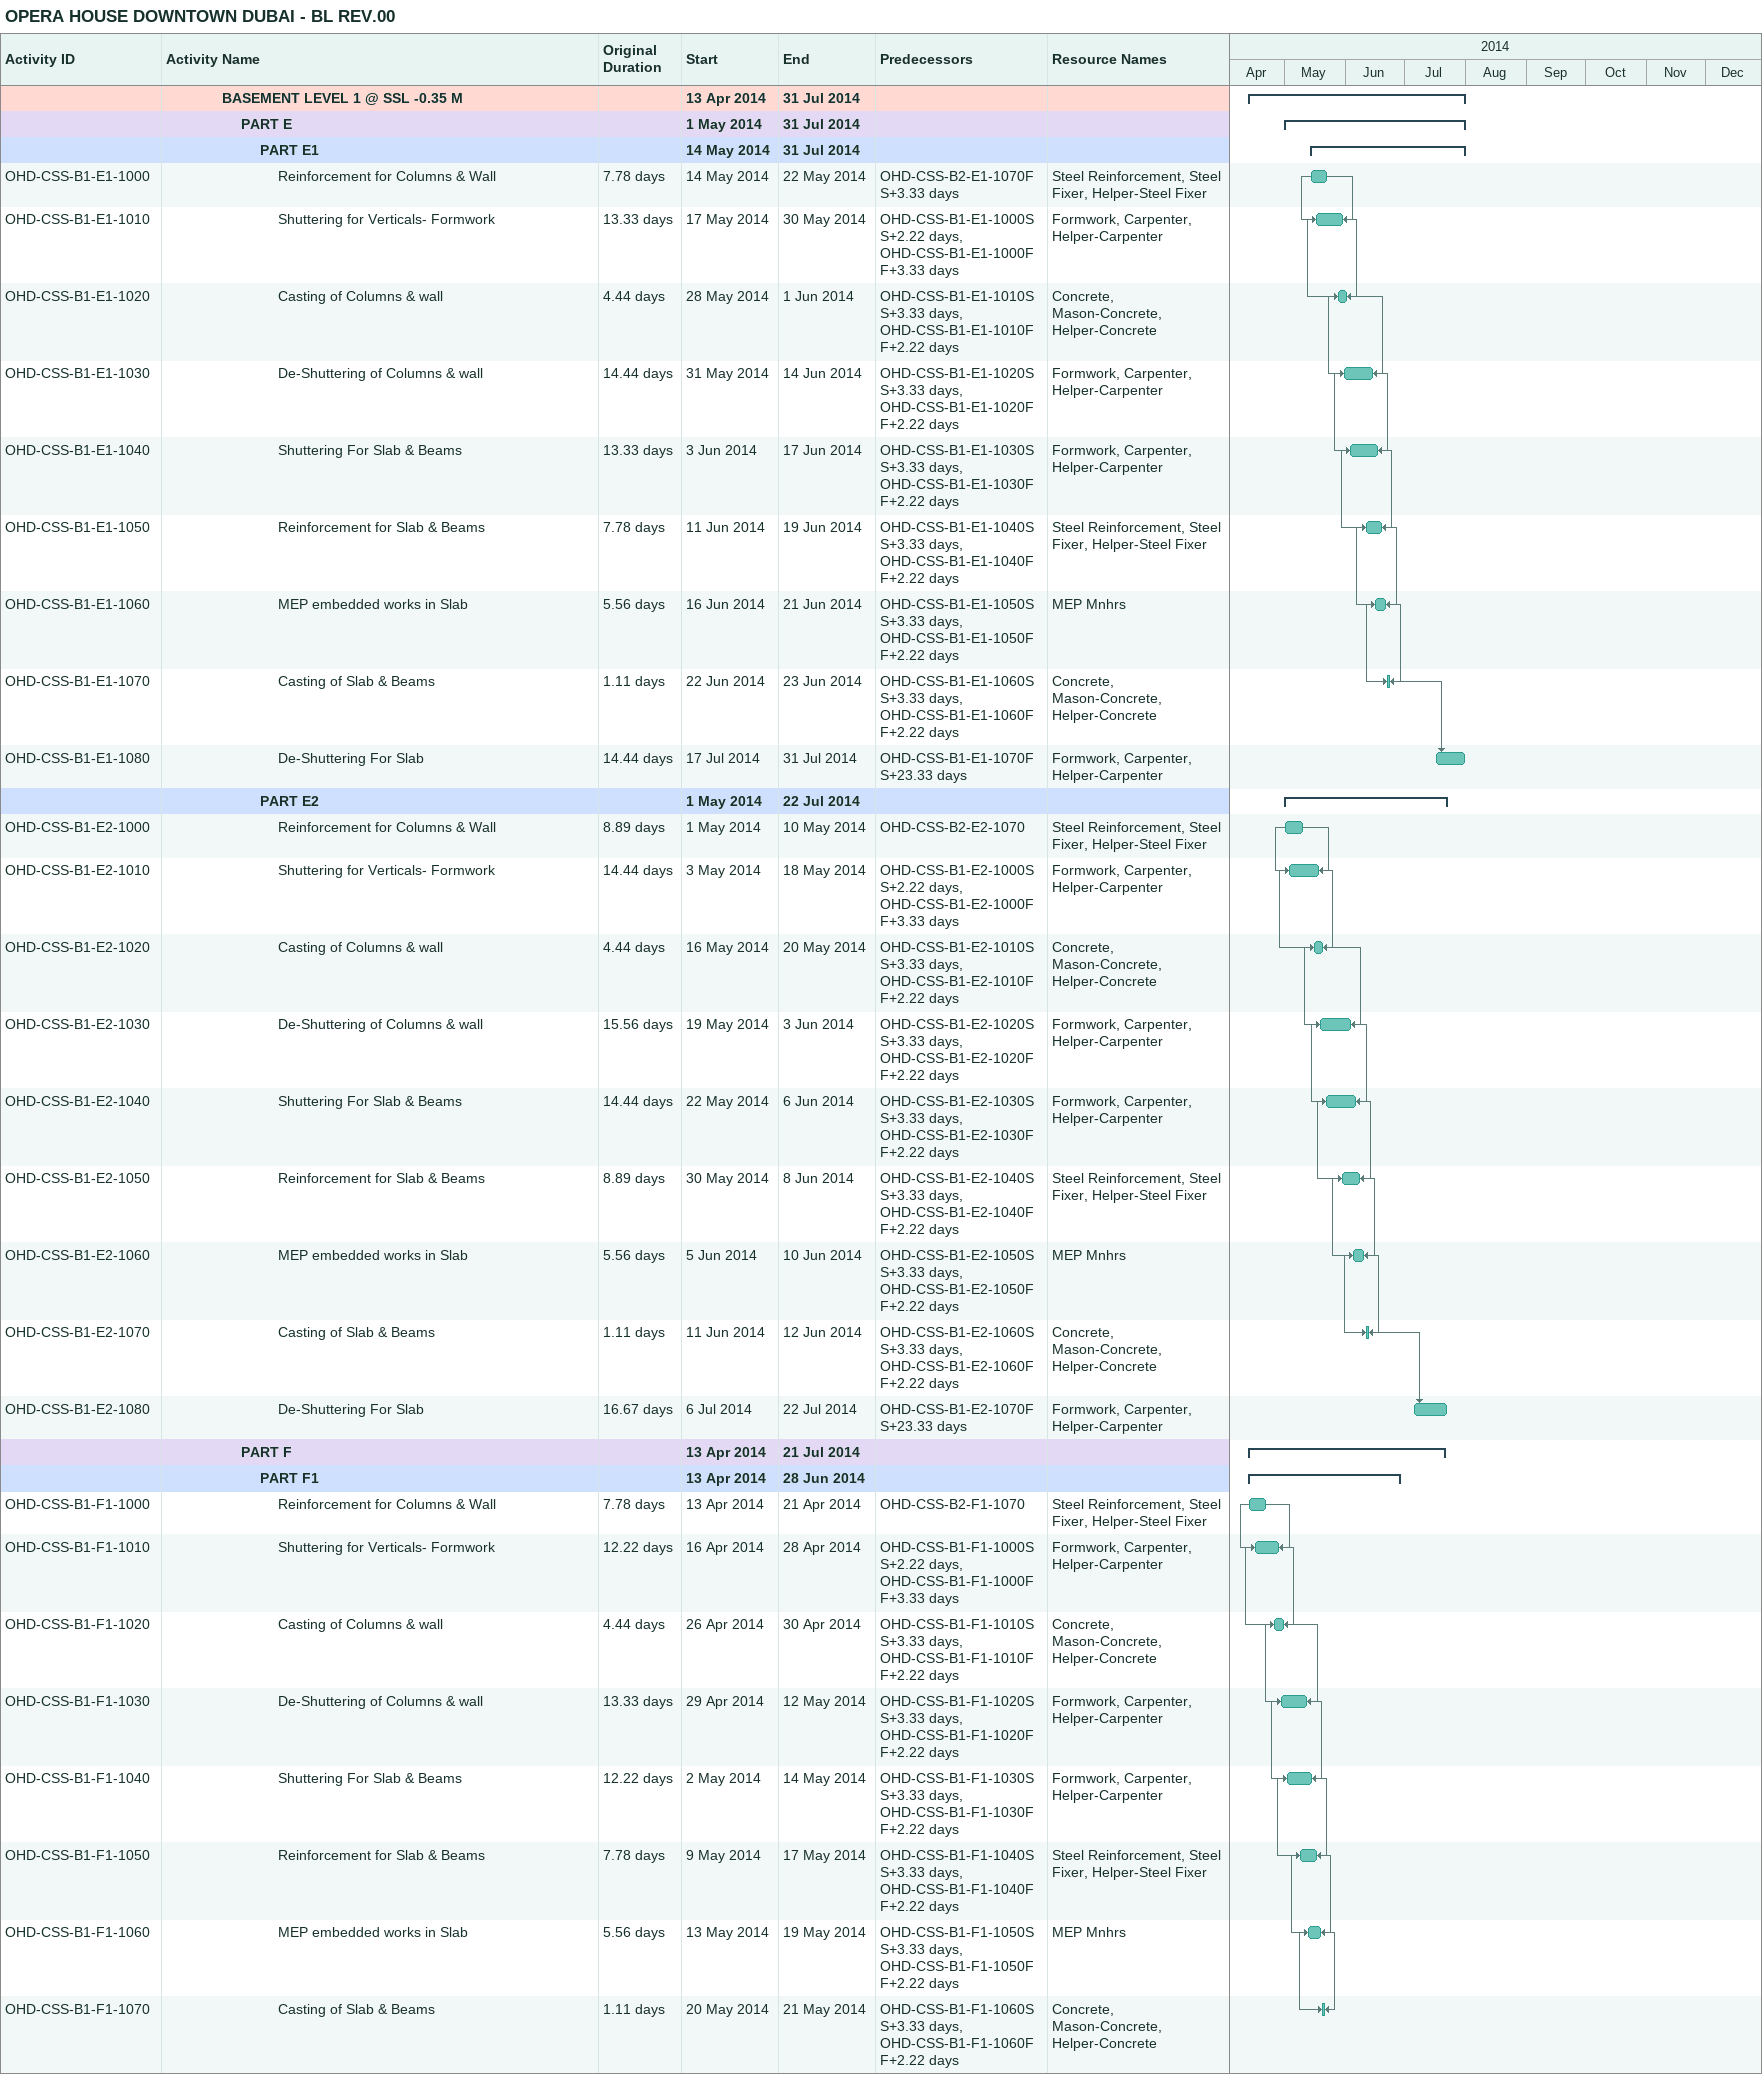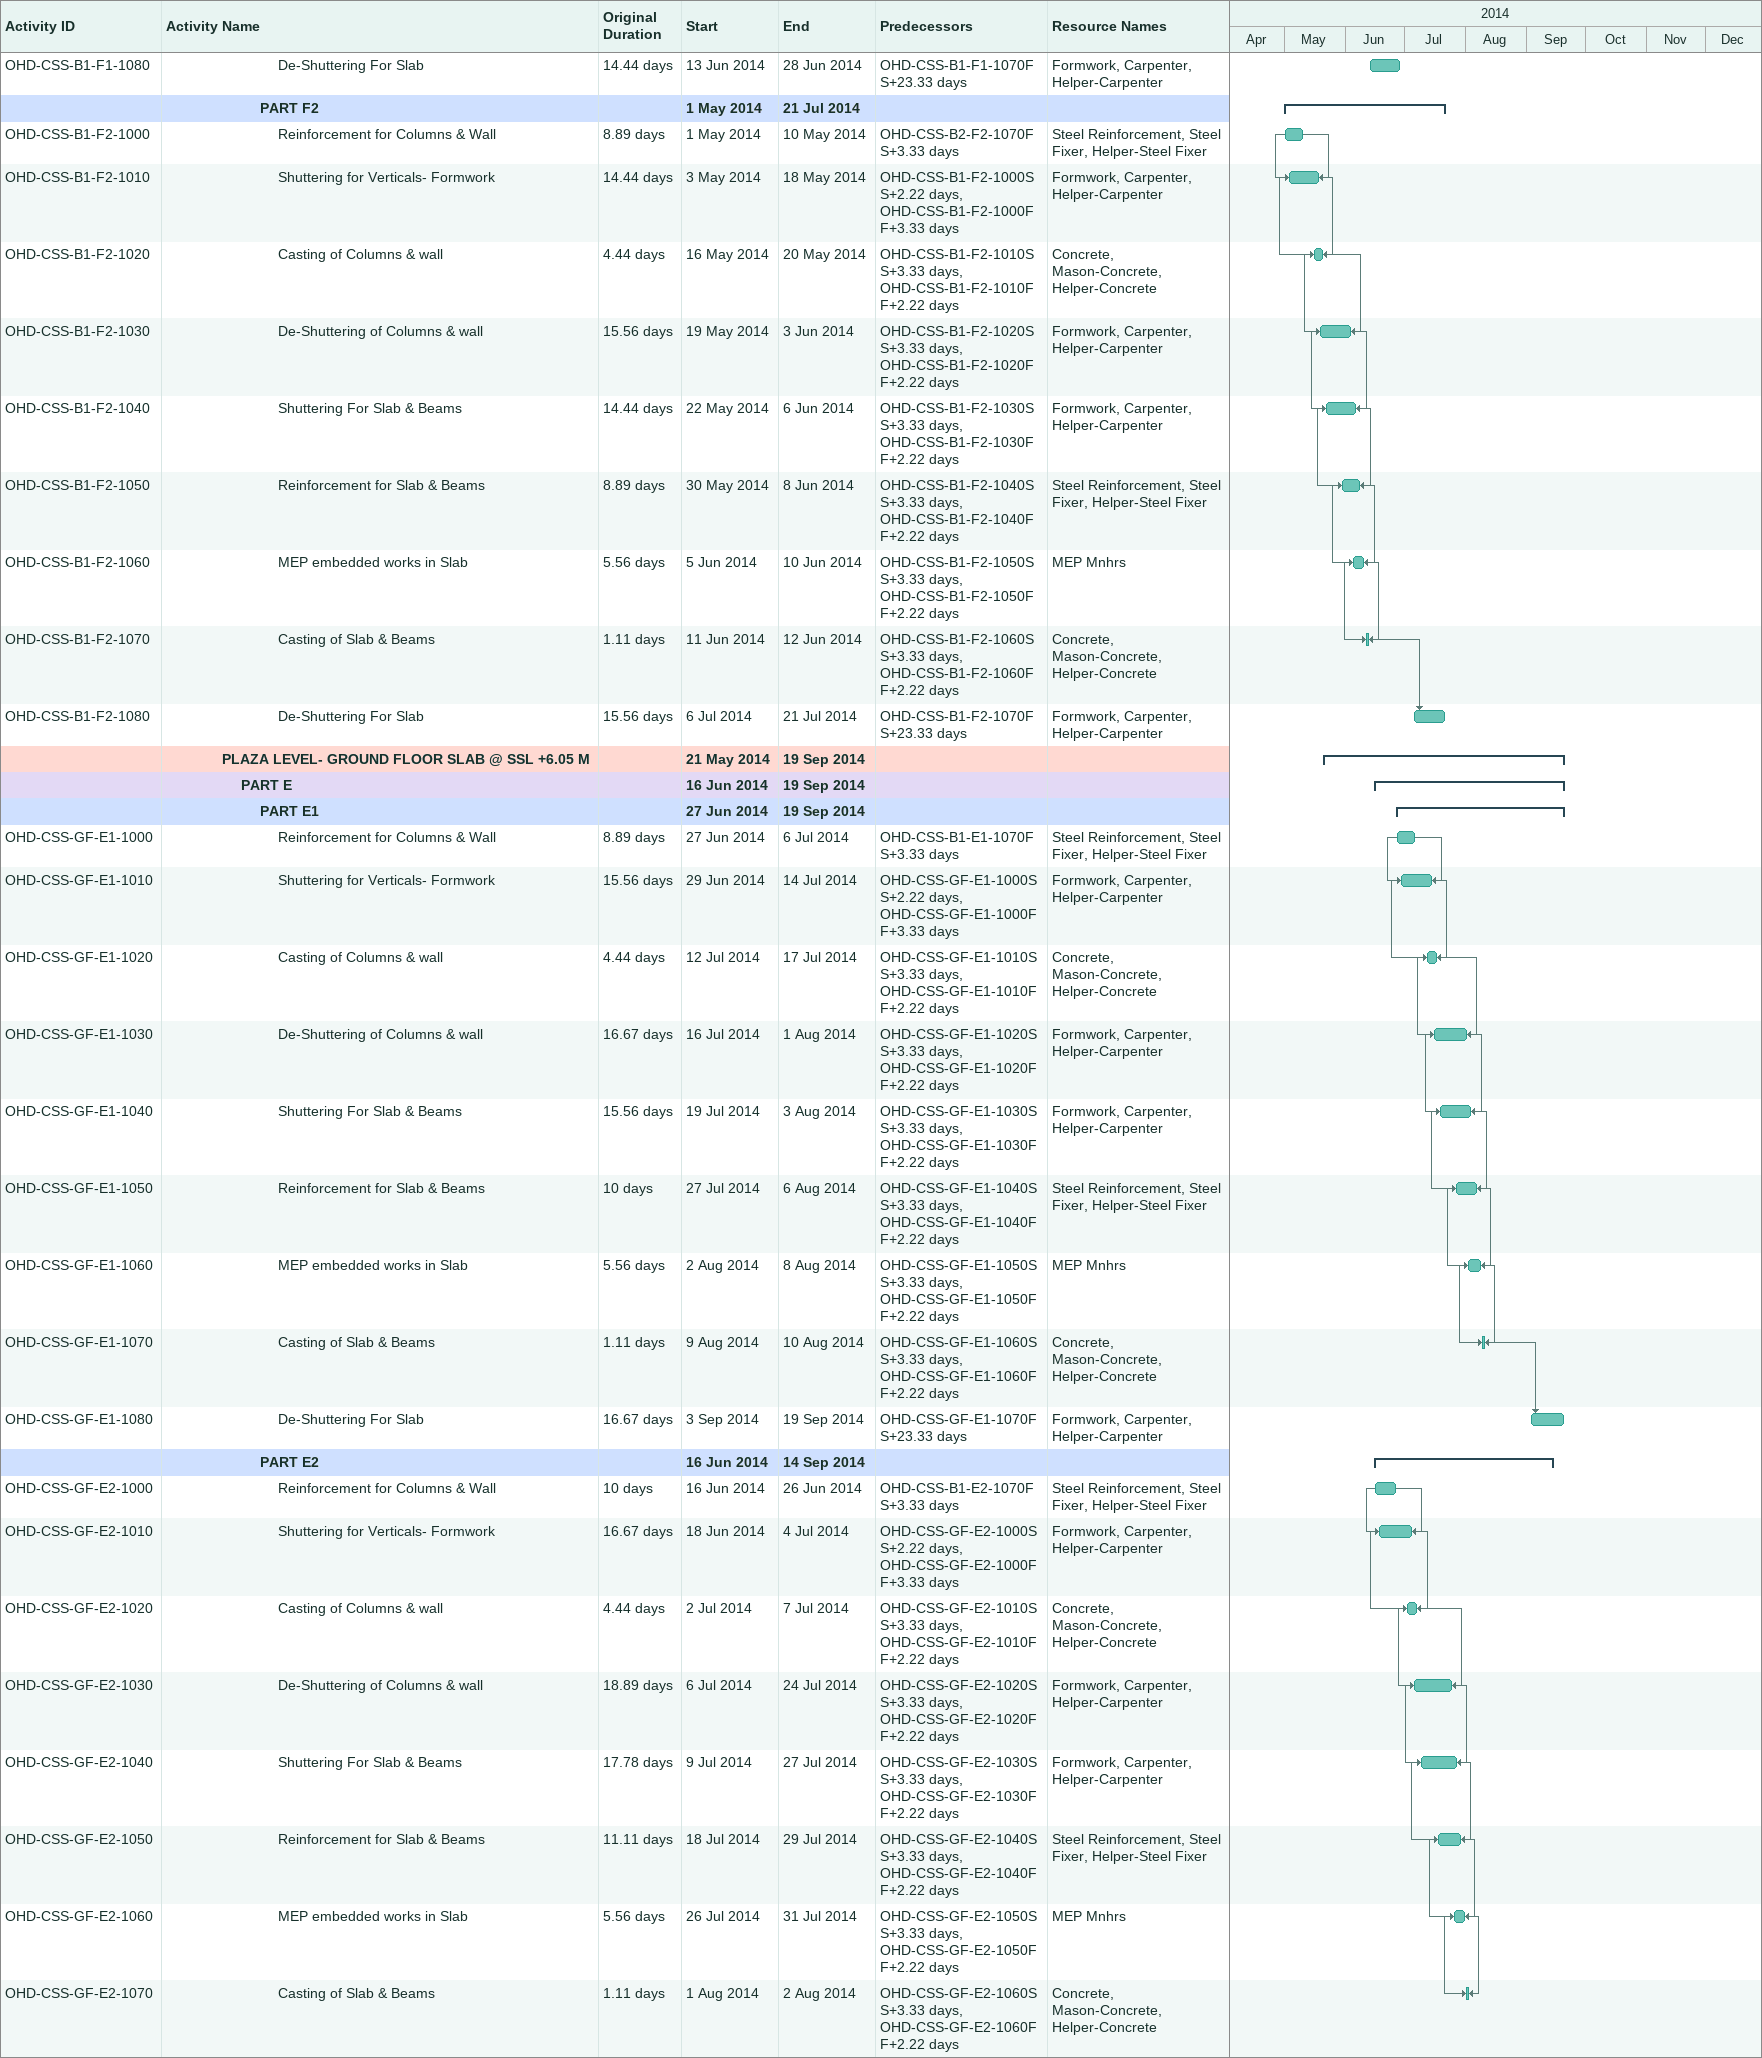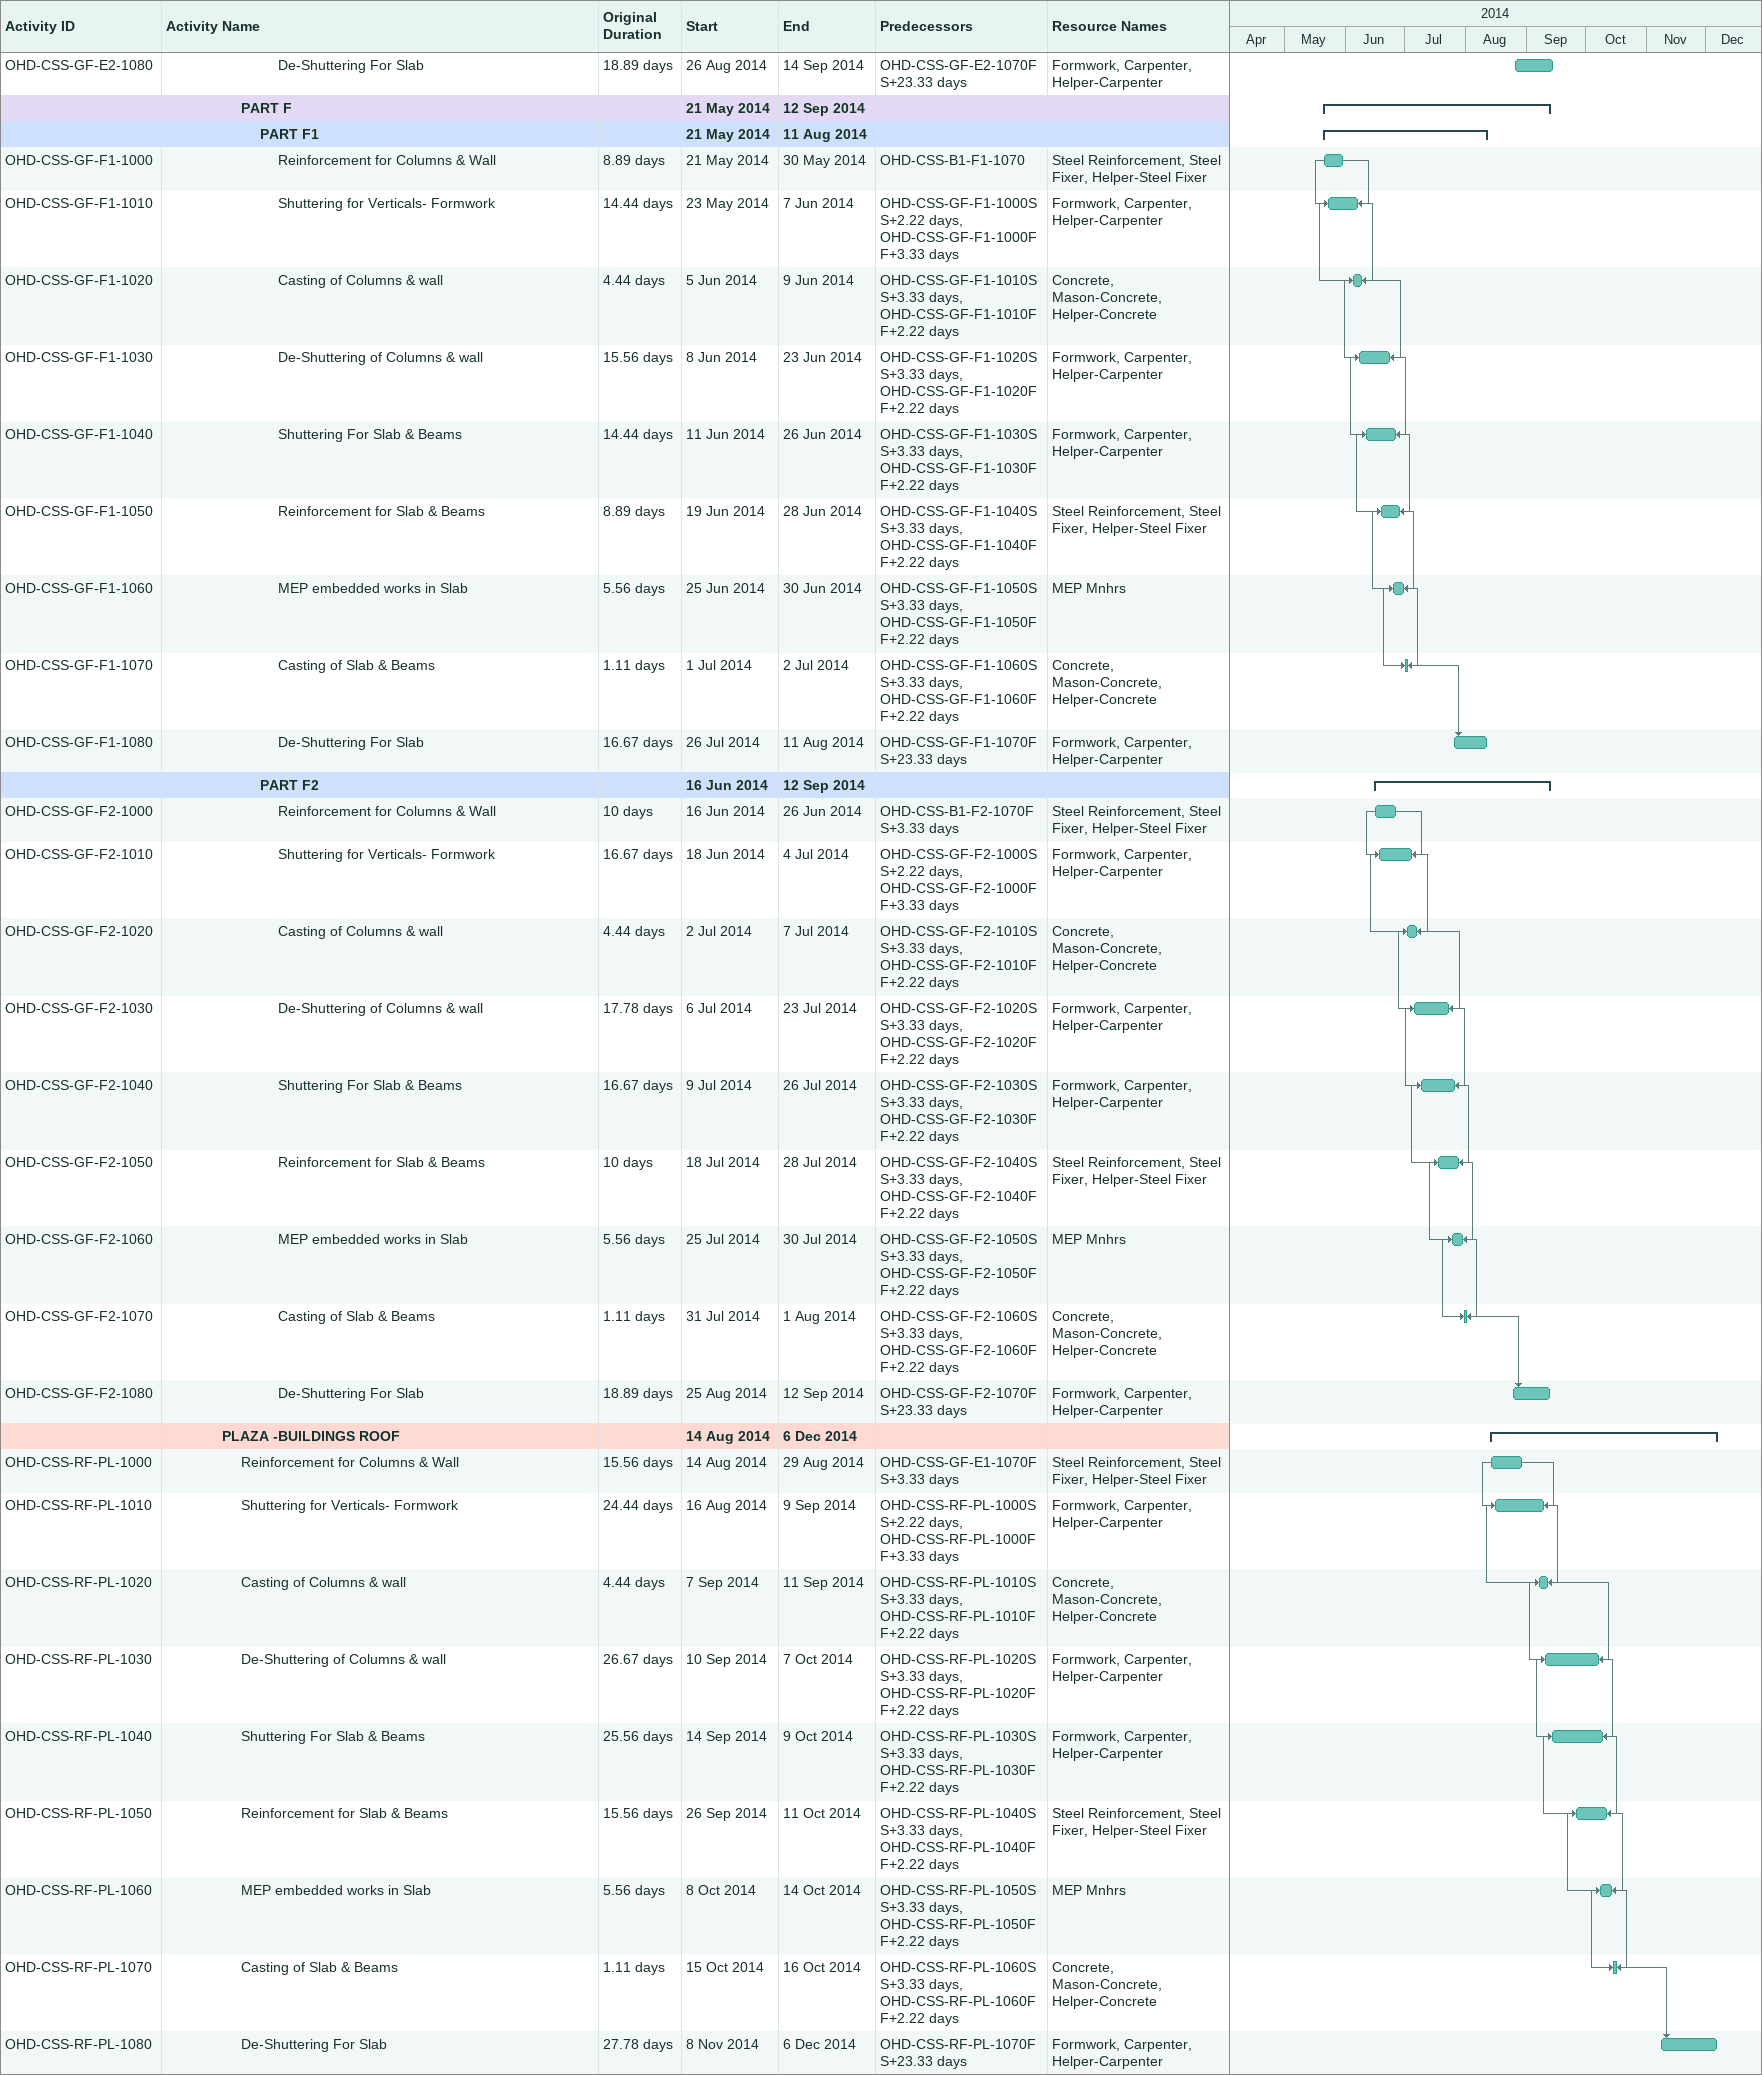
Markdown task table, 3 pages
OPERA HOUSE DOWNTOWN DUBAI - BL REV.00

| ID | Level | Task | Original duration | Start | Finish | Predecessors | Resources |
|---|---|---|---|---|---|---|---|
|  | 4 | **BASEMENT LEVEL 1 @ SSL -0.35 M** |  | 2014-04-13 | 2014-07-31 |  |  |
|  | 5 | **PART E** |  | 2014-05-01 | 2014-07-31 |  |  |
|  | 6 | **PART E1** |  | 2014-05-14 | 2014-07-31 |  |  |
| OHD-CSS-B1-E1-1000 | 7 | Reinforcement for Columns & Wall | 7.78d | 2014-05-14 | 2014-05-22 | OHD-CSS-B2-E1-1070FS+3.33d | Steel Reinforcement, Steel Fixer, Helper-Steel Fixer |
| OHD-CSS-B1-E1-1010 | 7 | Shuttering for Verticals- Formwork | 13.33d | 2014-05-17 | 2014-05-30 | OHD-CSS-B1-E1-1000SS+2.22d, OHD-CSS-B1-E1-1000FF+3.33d | Formwork, Carpenter, Helper-Carpenter |
| OHD-CSS-B1-E1-1020 | 7 | Casting of Columns & wall | 4.44d | 2014-05-28 | 2014-06-01 | OHD-CSS-B1-E1-1010SS+3.33d, OHD-CSS-B1-E1-1010FF+2.22d | Concrete, Mason-Concrete, Helper-Concrete |
| OHD-CSS-B1-E1-1030 | 7 | De-Shuttering of Columns & wall | 14.44d | 2014-05-31 | 2014-06-14 | OHD-CSS-B1-E1-1020SS+3.33d, OHD-CSS-B1-E1-1020FF+2.22d | Formwork, Carpenter, Helper-Carpenter |
| OHD-CSS-B1-E1-1040 | 7 | Shuttering For Slab & Beams | 13.33d | 2014-06-03 | 2014-06-17 | OHD-CSS-B1-E1-1030SS+3.33d, OHD-CSS-B1-E1-1030FF+2.22d | Formwork, Carpenter, Helper-Carpenter |
| OHD-CSS-B1-E1-1050 | 7 | Reinforcement for Slab & Beams | 7.78d | 2014-06-11 | 2014-06-19 | OHD-CSS-B1-E1-1040SS+3.33d, OHD-CSS-B1-E1-1040FF+2.22d | Steel Reinforcement, Steel Fixer, Helper-Steel Fixer |
| OHD-CSS-B1-E1-1060 | 7 | MEP embedded works in Slab | 5.56d | 2014-06-16 | 2014-06-21 | OHD-CSS-B1-E1-1050SS+3.33d, OHD-CSS-B1-E1-1050FF+2.22d | MEP Mnhrs |
| OHD-CSS-B1-E1-1070 | 7 | Casting of Slab & Beams | 1.11d | 2014-06-22 | 2014-06-23 | OHD-CSS-B1-E1-1060SS+3.33d, OHD-CSS-B1-E1-1060FF+2.22d | Concrete, Mason-Concrete, Helper-Concrete |
| OHD-CSS-B1-E1-1080 | 7 | De-Shuttering For Slab | 14.44d | 2014-07-17 | 2014-07-31 | OHD-CSS-B1-E1-1070FS+23.33d | Formwork, Carpenter, Helper-Carpenter |
|  | 6 | **PART E2** |  | 2014-05-01 | 2014-07-22 |  |  |
| OHD-CSS-B1-E2-1000 | 7 | Reinforcement for Columns & Wall | 8.89d | 2014-05-01 | 2014-05-10 | OHD-CSS-B2-E2-1070 | Steel Reinforcement, Steel Fixer, Helper-Steel Fixer |
| OHD-CSS-B1-E2-1010 | 7 | Shuttering for Verticals- Formwork | 14.44d | 2014-05-03 | 2014-05-18 | OHD-CSS-B1-E2-1000SS+2.22d, OHD-CSS-B1-E2-1000FF+3.33d | Formwork, Carpenter, Helper-Carpenter |
| OHD-CSS-B1-E2-1020 | 7 | Casting of Columns & wall | 4.44d | 2014-05-16 | 2014-05-20 | OHD-CSS-B1-E2-1010SS+3.33d, OHD-CSS-B1-E2-1010FF+2.22d | Concrete, Mason-Concrete, Helper-Concrete |
| OHD-CSS-B1-E2-1030 | 7 | De-Shuttering of Columns & wall | 15.56d | 2014-05-19 | 2014-06-03 | OHD-CSS-B1-E2-1020SS+3.33d, OHD-CSS-B1-E2-1020FF+2.22d | Formwork, Carpenter, Helper-Carpenter |
| OHD-CSS-B1-E2-1040 | 7 | Shuttering For Slab & Beams | 14.44d | 2014-05-22 | 2014-06-06 | OHD-CSS-B1-E2-1030SS+3.33d, OHD-CSS-B1-E2-1030FF+2.22d | Formwork, Carpenter, Helper-Carpenter |
| OHD-CSS-B1-E2-1050 | 7 | Reinforcement for Slab & Beams | 8.89d | 2014-05-30 | 2014-06-08 | OHD-CSS-B1-E2-1040SS+3.33d, OHD-CSS-B1-E2-1040FF+2.22d | Steel Reinforcement, Steel Fixer, Helper-Steel Fixer |
| OHD-CSS-B1-E2-1060 | 7 | MEP embedded works in Slab | 5.56d | 2014-06-05 | 2014-06-10 | OHD-CSS-B1-E2-1050SS+3.33d, OHD-CSS-B1-E2-1050FF+2.22d | MEP Mnhrs |
| OHD-CSS-B1-E2-1070 | 7 | Casting of Slab & Beams | 1.11d | 2014-06-11 | 2014-06-12 | OHD-CSS-B1-E2-1060SS+3.33d, OHD-CSS-B1-E2-1060FF+2.22d | Concrete, Mason-Concrete, Helper-Concrete |
| OHD-CSS-B1-E2-1080 | 7 | De-Shuttering For Slab | 16.67d | 2014-07-06 | 2014-07-22 | OHD-CSS-B1-E2-1070FS+23.33d | Formwork, Carpenter, Helper-Carpenter |
|  | 5 | **PART F** |  | 2014-04-13 | 2014-07-21 |  |  |
|  | 6 | **PART F1** |  | 2014-04-13 | 2014-06-28 |  |  |
| OHD-CSS-B1-F1-1000 | 7 | Reinforcement for Columns & Wall | 7.78d | 2014-04-13 | 2014-04-21 | OHD-CSS-B2-F1-1070 | Steel Reinforcement, Steel Fixer, Helper-Steel Fixer |
| OHD-CSS-B1-F1-1010 | 7 | Shuttering for Verticals- Formwork | 12.22d | 2014-04-16 | 2014-04-28 | OHD-CSS-B1-F1-1000SS+2.22d, OHD-CSS-B1-F1-1000FF+3.33d | Formwork, Carpenter, Helper-Carpenter |
| OHD-CSS-B1-F1-1020 | 7 | Casting of Columns & wall | 4.44d | 2014-04-26 | 2014-04-30 | OHD-CSS-B1-F1-1010SS+3.33d, OHD-CSS-B1-F1-1010FF+2.22d | Concrete, Mason-Concrete, Helper-Concrete |
| OHD-CSS-B1-F1-1030 | 7 | De-Shuttering of Columns & wall | 13.33d | 2014-04-29 | 2014-05-12 | OHD-CSS-B1-F1-1020SS+3.33d, OHD-CSS-B1-F1-1020FF+2.22d | Formwork, Carpenter, Helper-Carpenter |
| OHD-CSS-B1-F1-1040 | 7 | Shuttering For Slab & Beams | 12.22d | 2014-05-02 | 2014-05-14 | OHD-CSS-B1-F1-1030SS+3.33d, OHD-CSS-B1-F1-1030FF+2.22d | Formwork, Carpenter, Helper-Carpenter |
| OHD-CSS-B1-F1-1050 | 7 | Reinforcement for Slab & Beams | 7.78d | 2014-05-09 | 2014-05-17 | OHD-CSS-B1-F1-1040SS+3.33d, OHD-CSS-B1-F1-1040FF+2.22d | Steel Reinforcement, Steel Fixer, Helper-Steel Fixer |
| OHD-CSS-B1-F1-1060 | 7 | MEP embedded works in Slab | 5.56d | 2014-05-13 | 2014-05-19 | OHD-CSS-B1-F1-1050SS+3.33d, OHD-CSS-B1-F1-1050FF+2.22d | MEP Mnhrs |
| OHD-CSS-B1-F1-1070 | 7 | Casting of Slab & Beams | 1.11d | 2014-05-20 | 2014-05-21 | OHD-CSS-B1-F1-1060SS+3.33d, OHD-CSS-B1-F1-1060FF+2.22d | Concrete, Mason-Concrete, Helper-Concrete |
| OHD-CSS-B1-F1-1080 | 7 | De-Shuttering For Slab | 14.44d | 2014-06-13 | 2014-06-28 | OHD-CSS-B1-F1-1070FS+23.33d | Formwork, Carpenter, Helper-Carpenter |
|  | 6 | **PART F2** |  | 2014-05-01 | 2014-07-21 |  |  |
| OHD-CSS-B1-F2-1000 | 7 | Reinforcement for Columns & Wall | 8.89d | 2014-05-01 | 2014-05-10 | OHD-CSS-B2-F2-1070FS+3.33d | Steel Reinforcement, Steel Fixer, Helper-Steel Fixer |
| OHD-CSS-B1-F2-1010 | 7 | Shuttering for Verticals- Formwork | 14.44d | 2014-05-03 | 2014-05-18 | OHD-CSS-B1-F2-1000SS+2.22d, OHD-CSS-B1-F2-1000FF+3.33d | Formwork, Carpenter, Helper-Carpenter |
| OHD-CSS-B1-F2-1020 | 7 | Casting of Columns & wall | 4.44d | 2014-05-16 | 2014-05-20 | OHD-CSS-B1-F2-1010SS+3.33d, OHD-CSS-B1-F2-1010FF+2.22d | Concrete, Mason-Concrete, Helper-Concrete |
| OHD-CSS-B1-F2-1030 | 7 | De-Shuttering of Columns & wall | 15.56d | 2014-05-19 | 2014-06-03 | OHD-CSS-B1-F2-1020SS+3.33d, OHD-CSS-B1-F2-1020FF+2.22d | Formwork, Carpenter, Helper-Carpenter |
| OHD-CSS-B1-F2-1040 | 7 | Shuttering For Slab & Beams | 14.44d | 2014-05-22 | 2014-06-06 | OHD-CSS-B1-F2-1030SS+3.33d, OHD-CSS-B1-F2-1030FF+2.22d | Formwork, Carpenter, Helper-Carpenter |
| OHD-CSS-B1-F2-1050 | 7 | Reinforcement for Slab & Beams | 8.89d | 2014-05-30 | 2014-06-08 | OHD-CSS-B1-F2-1040SS+3.33d, OHD-CSS-B1-F2-1040FF+2.22d | Steel Reinforcement, Steel Fixer, Helper-Steel Fixer |
| OHD-CSS-B1-F2-1060 | 7 | MEP embedded works in Slab | 5.56d | 2014-06-05 | 2014-06-10 | OHD-CSS-B1-F2-1050SS+3.33d, OHD-CSS-B1-F2-1050FF+2.22d | MEP Mnhrs |
| OHD-CSS-B1-F2-1070 | 7 | Casting of Slab & Beams | 1.11d | 2014-06-11 | 2014-06-12 | OHD-CSS-B1-F2-1060SS+3.33d, OHD-CSS-B1-F2-1060FF+2.22d | Concrete, Mason-Concrete, Helper-Concrete |
| OHD-CSS-B1-F2-1080 | 7 | De-Shuttering For Slab | 15.56d | 2014-07-06 | 2014-07-21 | OHD-CSS-B1-F2-1070FS+23.33d | Formwork, Carpenter, Helper-Carpenter |
|  | 4 | **PLAZA LEVEL- GROUND FLOOR SLAB @ SSL +6.05 M** |  | 2014-05-21 | 2014-09-19 |  |  |
|  | 5 | **PART E** |  | 2014-06-16 | 2014-09-19 |  |  |
|  | 6 | **PART E1** |  | 2014-06-27 | 2014-09-19 |  |  |
| OHD-CSS-GF-E1-1000 | 7 | Reinforcement for Columns & Wall | 8.89d | 2014-06-27 | 2014-07-06 | OHD-CSS-B1-E1-1070FS+3.33d | Steel Reinforcement, Steel Fixer, Helper-Steel Fixer |
| OHD-CSS-GF-E1-1010 | 7 | Shuttering for Verticals- Formwork | 15.56d | 2014-06-29 | 2014-07-14 | OHD-CSS-GF-E1-1000SS+2.22d, OHD-CSS-GF-E1-1000FF+3.33d | Formwork, Carpenter, Helper-Carpenter |
| OHD-CSS-GF-E1-1020 | 7 | Casting of Columns & wall | 4.44d | 2014-07-12 | 2014-07-17 | OHD-CSS-GF-E1-1010SS+3.33d, OHD-CSS-GF-E1-1010FF+2.22d | Concrete, Mason-Concrete, Helper-Concrete |
| OHD-CSS-GF-E1-1030 | 7 | De-Shuttering of Columns & wall | 16.67d | 2014-07-16 | 2014-08-01 | OHD-CSS-GF-E1-1020SS+3.33d, OHD-CSS-GF-E1-1020FF+2.22d | Formwork, Carpenter, Helper-Carpenter |
| OHD-CSS-GF-E1-1040 | 7 | Shuttering For Slab & Beams | 15.56d | 2014-07-19 | 2014-08-03 | OHD-CSS-GF-E1-1030SS+3.33d, OHD-CSS-GF-E1-1030FF+2.22d | Formwork, Carpenter, Helper-Carpenter |
| OHD-CSS-GF-E1-1050 | 7 | Reinforcement for Slab & Beams | 10d | 2014-07-27 | 2014-08-06 | OHD-CSS-GF-E1-1040SS+3.33d, OHD-CSS-GF-E1-1040FF+2.22d | Steel Reinforcement, Steel Fixer, Helper-Steel Fixer |
| OHD-CSS-GF-E1-1060 | 7 | MEP embedded works in Slab | 5.56d | 2014-08-02 | 2014-08-08 | OHD-CSS-GF-E1-1050SS+3.33d, OHD-CSS-GF-E1-1050FF+2.22d | MEP Mnhrs |
| OHD-CSS-GF-E1-1070 | 7 | Casting of Slab & Beams | 1.11d | 2014-08-09 | 2014-08-10 | OHD-CSS-GF-E1-1060SS+3.33d, OHD-CSS-GF-E1-1060FF+2.22d | Concrete, Mason-Concrete, Helper-Concrete |
| OHD-CSS-GF-E1-1080 | 7 | De-Shuttering For Slab | 16.67d | 2014-09-03 | 2014-09-19 | OHD-CSS-GF-E1-1070FS+23.33d | Formwork, Carpenter, Helper-Carpenter |
|  | 6 | **PART E2** |  | 2014-06-16 | 2014-09-14 |  |  |
| OHD-CSS-GF-E2-1000 | 7 | Reinforcement for Columns & Wall | 10d | 2014-06-16 | 2014-06-26 | OHD-CSS-B1-E2-1070FS+3.33d | Steel Reinforcement, Steel Fixer, Helper-Steel Fixer |
| OHD-CSS-GF-E2-1010 | 7 | Shuttering for Verticals- Formwork | 16.67d | 2014-06-18 | 2014-07-04 | OHD-CSS-GF-E2-1000SS+2.22d, OHD-CSS-GF-E2-1000FF+3.33d | Formwork, Carpenter, Helper-Carpenter |
| OHD-CSS-GF-E2-1020 | 7 | Casting of Columns & wall | 4.44d | 2014-07-02 | 2014-07-07 | OHD-CSS-GF-E2-1010SS+3.33d, OHD-CSS-GF-E2-1010FF+2.22d | Concrete, Mason-Concrete, Helper-Concrete |
| OHD-CSS-GF-E2-1030 | 7 | De-Shuttering of Columns & wall | 18.89d | 2014-07-06 | 2014-07-24 | OHD-CSS-GF-E2-1020SS+3.33d, OHD-CSS-GF-E2-1020FF+2.22d | Formwork, Carpenter, Helper-Carpenter |
| OHD-CSS-GF-E2-1040 | 7 | Shuttering For Slab & Beams | 17.78d | 2014-07-09 | 2014-07-27 | OHD-CSS-GF-E2-1030SS+3.33d, OHD-CSS-GF-E2-1030FF+2.22d | Formwork, Carpenter, Helper-Carpenter |
| OHD-CSS-GF-E2-1050 | 7 | Reinforcement for Slab & Beams | 11.11d | 2014-07-18 | 2014-07-29 | OHD-CSS-GF-E2-1040SS+3.33d, OHD-CSS-GF-E2-1040FF+2.22d | Steel Reinforcement, Steel Fixer, Helper-Steel Fixer |
| OHD-CSS-GF-E2-1060 | 7 | MEP embedded works in Slab | 5.56d | 2014-07-26 | 2014-07-31 | OHD-CSS-GF-E2-1050SS+3.33d, OHD-CSS-GF-E2-1050FF+2.22d | MEP Mnhrs |
| OHD-CSS-GF-E2-1070 | 7 | Casting of Slab & Beams | 1.11d | 2014-08-01 | 2014-08-02 | OHD-CSS-GF-E2-1060SS+3.33d, OHD-CSS-GF-E2-1060FF+2.22d | Concrete, Mason-Concrete, Helper-Concrete |
| OHD-CSS-GF-E2-1080 | 7 | De-Shuttering For Slab | 18.89d | 2014-08-26 | 2014-09-14 | OHD-CSS-GF-E2-1070FS+23.33d | Formwork, Carpenter, Helper-Carpenter |
|  | 5 | **PART F** |  | 2014-05-21 | 2014-09-12 |  |  |
|  | 6 | **PART F1** |  | 2014-05-21 | 2014-08-11 |  |  |
| OHD-CSS-GF-F1-1000 | 7 | Reinforcement for Columns & Wall | 8.89d | 2014-05-21 | 2014-05-30 | OHD-CSS-B1-F1-1070 | Steel Reinforcement, Steel Fixer, Helper-Steel Fixer |
| OHD-CSS-GF-F1-1010 | 7 | Shuttering for Verticals- Formwork | 14.44d | 2014-05-23 | 2014-06-07 | OHD-CSS-GF-F1-1000SS+2.22d, OHD-CSS-GF-F1-1000FF+3.33d | Formwork, Carpenter, Helper-Carpenter |
| OHD-CSS-GF-F1-1020 | 7 | Casting of Columns & wall | 4.44d | 2014-06-05 | 2014-06-09 | OHD-CSS-GF-F1-1010SS+3.33d, OHD-CSS-GF-F1-1010FF+2.22d | Concrete, Mason-Concrete, Helper-Concrete |
| OHD-CSS-GF-F1-1030 | 7 | De-Shuttering of Columns & wall | 15.56d | 2014-06-08 | 2014-06-23 | OHD-CSS-GF-F1-1020SS+3.33d, OHD-CSS-GF-F1-1020FF+2.22d | Formwork, Carpenter, Helper-Carpenter |
| OHD-CSS-GF-F1-1040 | 7 | Shuttering For Slab & Beams | 14.44d | 2014-06-11 | 2014-06-26 | OHD-CSS-GF-F1-1030SS+3.33d, OHD-CSS-GF-F1-1030FF+2.22d | Formwork, Carpenter, Helper-Carpenter |
| OHD-CSS-GF-F1-1050 | 7 | Reinforcement for Slab & Beams | 8.89d | 2014-06-19 | 2014-06-28 | OHD-CSS-GF-F1-1040SS+3.33d, OHD-CSS-GF-F1-1040FF+2.22d | Steel Reinforcement, Steel Fixer, Helper-Steel Fixer |
| OHD-CSS-GF-F1-1060 | 7 | MEP embedded works in Slab | 5.56d | 2014-06-25 | 2014-06-30 | OHD-CSS-GF-F1-1050SS+3.33d, OHD-CSS-GF-F1-1050FF+2.22d | MEP Mnhrs |
| OHD-CSS-GF-F1-1070 | 7 | Casting of Slab & Beams | 1.11d | 2014-07-01 | 2014-07-02 | OHD-CSS-GF-F1-1060SS+3.33d, OHD-CSS-GF-F1-1060FF+2.22d | Concrete, Mason-Concrete, Helper-Concrete |
| OHD-CSS-GF-F1-1080 | 7 | De-Shuttering For Slab | 16.67d | 2014-07-26 | 2014-08-11 | OHD-CSS-GF-F1-1070FS+23.33d | Formwork, Carpenter, Helper-Carpenter |
|  | 6 | **PART F2** |  | 2014-06-16 | 2014-09-12 |  |  |
| OHD-CSS-GF-F2-1000 | 7 | Reinforcement for Columns & Wall | 10d | 2014-06-16 | 2014-06-26 | OHD-CSS-B1-F2-1070FS+3.33d | Steel Reinforcement, Steel Fixer, Helper-Steel Fixer |
| OHD-CSS-GF-F2-1010 | 7 | Shuttering for Verticals- Formwork | 16.67d | 2014-06-18 | 2014-07-04 | OHD-CSS-GF-F2-1000SS+2.22d, OHD-CSS-GF-F2-1000FF+3.33d | Formwork, Carpenter, Helper-Carpenter |
| OHD-CSS-GF-F2-1020 | 7 | Casting of Columns & wall | 4.44d | 2014-07-02 | 2014-07-07 | OHD-CSS-GF-F2-1010SS+3.33d, OHD-CSS-GF-F2-1010FF+2.22d | Concrete, Mason-Concrete, Helper-Concrete |
| OHD-CSS-GF-F2-1030 | 7 | De-Shuttering of Columns & wall | 17.78d | 2014-07-06 | 2014-07-23 | OHD-CSS-GF-F2-1020SS+3.33d, OHD-CSS-GF-F2-1020FF+2.22d | Formwork, Carpenter, Helper-Carpenter |
| OHD-CSS-GF-F2-1040 | 7 | Shuttering For Slab & Beams | 16.67d | 2014-07-09 | 2014-07-26 | OHD-CSS-GF-F2-1030SS+3.33d, OHD-CSS-GF-F2-1030FF+2.22d | Formwork, Carpenter, Helper-Carpenter |
| OHD-CSS-GF-F2-1050 | 7 | Reinforcement for Slab & Beams | 10d | 2014-07-18 | 2014-07-28 | OHD-CSS-GF-F2-1040SS+3.33d, OHD-CSS-GF-F2-1040FF+2.22d | Steel Reinforcement, Steel Fixer, Helper-Steel Fixer |
| OHD-CSS-GF-F2-1060 | 7 | MEP embedded works in Slab | 5.56d | 2014-07-25 | 2014-07-30 | OHD-CSS-GF-F2-1050SS+3.33d, OHD-CSS-GF-F2-1050FF+2.22d | MEP Mnhrs |
| OHD-CSS-GF-F2-1070 | 7 | Casting of Slab & Beams | 1.11d | 2014-07-31 | 2014-08-01 | OHD-CSS-GF-F2-1060SS+3.33d, OHD-CSS-GF-F2-1060FF+2.22d | Concrete, Mason-Concrete, Helper-Concrete |
| OHD-CSS-GF-F2-1080 | 7 | De-Shuttering For Slab | 18.89d | 2014-08-25 | 2014-09-12 | OHD-CSS-GF-F2-1070FS+23.33d | Formwork, Carpenter, Helper-Carpenter |
|  | 4 | **PLAZA -BUILDINGS ROOF** |  | 2014-08-14 | 2014-12-06 |  |  |
| OHD-CSS-RF-PL-1000 | 5 | Reinforcement for Columns & Wall | 15.56d | 2014-08-14 | 2014-08-29 | OHD-CSS-GF-E1-1070FS+3.33d | Steel Reinforcement, Steel Fixer, Helper-Steel Fixer |
| OHD-CSS-RF-PL-1010 | 5 | Shuttering for Verticals- Formwork | 24.44d | 2014-08-16 | 2014-09-09 | OHD-CSS-RF-PL-1000SS+2.22d, OHD-CSS-RF-PL-1000FF+3.33d | Formwork, Carpenter, Helper-Carpenter |
| OHD-CSS-RF-PL-1020 | 5 | Casting of Columns & wall | 4.44d | 2014-09-07 | 2014-09-11 | OHD-CSS-RF-PL-1010SS+3.33d, OHD-CSS-RF-PL-1010FF+2.22d | Concrete, Mason-Concrete, Helper-Concrete |
| OHD-CSS-RF-PL-1030 | 5 | De-Shuttering of Columns & wall | 26.67d | 2014-09-10 | 2014-10-07 | OHD-CSS-RF-PL-1020SS+3.33d, OHD-CSS-RF-PL-1020FF+2.22d | Formwork, Carpenter, Helper-Carpenter |
| OHD-CSS-RF-PL-1040 | 5 | Shuttering For Slab & Beams | 25.56d | 2014-09-14 | 2014-10-09 | OHD-CSS-RF-PL-1030SS+3.33d, OHD-CSS-RF-PL-1030FF+2.22d | Formwork, Carpenter, Helper-Carpenter |
| OHD-CSS-RF-PL-1050 | 5 | Reinforcement for Slab & Beams | 15.56d | 2014-09-26 | 2014-10-11 | OHD-CSS-RF-PL-1040SS+3.33d, OHD-CSS-RF-PL-1040FF+2.22d | Steel Reinforcement, Steel Fixer, Helper-Steel Fixer |
| OHD-CSS-RF-PL-1060 | 5 | MEP embedded works in Slab | 5.56d | 2014-10-08 | 2014-10-14 | OHD-CSS-RF-PL-1050SS+3.33d, OHD-CSS-RF-PL-1050FF+2.22d | MEP Mnhrs |
| OHD-CSS-RF-PL-1070 | 5 | Casting of Slab & Beams | 1.11d | 2014-10-15 | 2014-10-16 | OHD-CSS-RF-PL-1060SS+3.33d, OHD-CSS-RF-PL-1060FF+2.22d | Concrete, Mason-Concrete, Helper-Concrete |
| OHD-CSS-RF-PL-1080 | 5 | De-Shuttering For Slab | 27.78d | 2014-11-08 | 2014-12-06 | OHD-CSS-RF-PL-1070FS+23.33d | Formwork, Carpenter, Helper-Carpenter |
